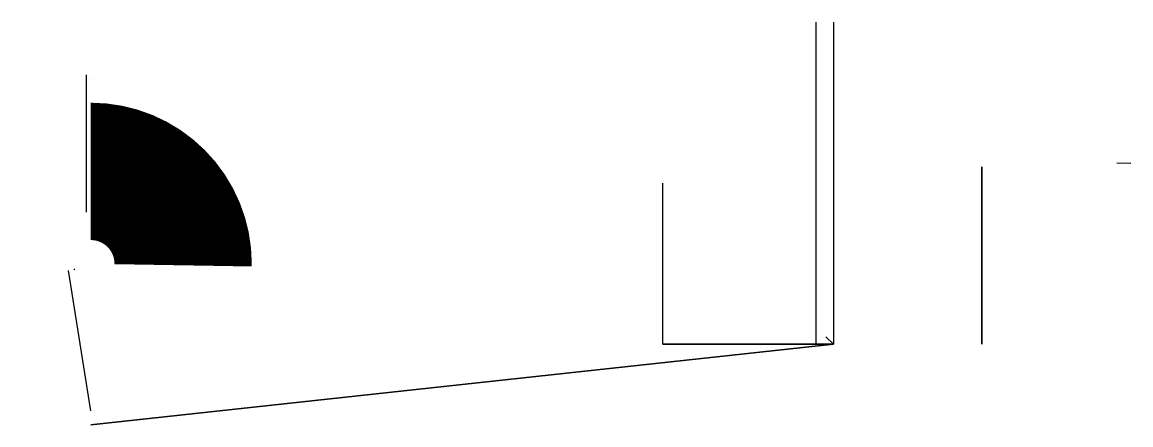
# Model space of a CAD drawing. Header units: millimetres. Extents: x 1985 to 5136, y 1737 to 3916.
# Drawn here: x 4462.1 to 4473.81, y 3625.08 to 3629.33 of the extents above.
import ezdxf

# ---------------------------------------------------------------- set-up
doc = ezdxf.new("R2010")
doc.units = ezdxf.units.MM

msp = doc.modelspace()

# ---------------------------------------------------------------- linework, layer by layer
for p, q in [((4470.488993891863, 3625.93278400823, 1.96862422571524), (4470.488993891863, 3629.332784008229, 1.96862422571524)), ((4470.671005423657, 3629.332784008229, 1.96862422571524), (4470.671005423657, 3629.332784008229, 1.86862422571524)), ((4470.671005423657, 3629.332784008229, 1.86862422571524), (4470.671005423657, 3625.93278400823, 1.86862422571524)), ((4462.785047451774, 3627.326975140903, 5.669676989518664), (4462.785047451774, 3628.776975140903, 5.669676989518664)), ((4462.829273420674, 3628.732784008229, 0.06862422571524007), (4462.829273420674, 3628.732784008229, 5.56862422571524)), ((4472.238993891873, 3627.805886231462, 1.86862422571524), (4472.236863082666, 3625.935096821864, 1.868624225715291)), ((4472.238993891873, 3627.805886231462, 1.96862422571524), (4472.238993891873, 3627.805886231462, 1.86862422571524)), ((4472.238993891863, 3625.93278400823, 1.96862422571524), (4472.238993891873, 3627.805886231462, 1.96862422571524)), ((4473.664043674969, 3627.847791703903, 1.271226213471622), (4473.811711735039, 3627.845206186225, 1.199258531404365)), ((4468.871005423657, 3625.93278400823, 1.96862422571524), (4468.871005423657, 3627.632784008229, 1.96862422571524)), ((4462.786168271688, 3627.344856298949, 5.668556169605105), (4462.786168271688, 3627.344856298949, 5.768556169605104)), ((4468.871005423657, 3626.782784008229, 0.06862422571524007), (4468.871005423657, 3626.782784008229, 1.96862422571524)), ((4468.871005423657, 3626.782784008229, 0.06862422571524007), (4468.871005423657, 3626.782784008229, 1.96862422571524)), ((4462.829273420673, 3625.230695434637, 2.668624225715968), (4462.593380995251, 3626.712604256252, 2.901340257486649)), ((4462.829273420673, 3625.082784008229, 2.668624225715295), (4470.671005423657, 3625.93278400823, 1.96862422571524)), ((4470.671005423657, 3625.93278400823, 1.86862422571524), (4462.829273420673, 3625.082784008229, 2.568624225715295)), ((4468.871005423657, 3625.93278400823, 1.96862422571524), (4468.871005423657, 3625.93278400823, 1.96862422571524)), ((4468.871005423657, 3625.93278400823, 1.86862422571524), (4470.671005423657, 3625.93278400823, 1.86862422571524)), ((4470.671005423657, 3625.93278400823, 1.96862422571524), (4468.871005423657, 3625.93278400823, 1.96862422571524)), ((4470.671005423657, 3625.93278400823, 1.86862422571524), (4470.590666486971, 3626.012151695728, 1.87495343993802)), ((4470.671005423657, 3625.93278400823, 1.86862422571524), (4470.671005423657, 3625.93278400823, 1.96862422571524)), ((4472.236863082666, 3625.935096821864, 1.868624225715291), (4472.238993891863, 3625.93278400823, 1.96862422571524)), ((4462.829273420673, 3625.082784008229, 2.668624225715295), (4462.829273420673, 3625.082784008229, 2.568624225715295))]:
    msp.add_line(p, q)
at = {"color": 114, "true_color": 0x139b48}
msp.add_line((4462.650150227842, 3626.717772033843, 2.795332523735108), (4462.660186871723, 3626.727815103862, 2.885276879697585), dxfattribs=at)
at = {"const_width": 1.45, "elevation": 2.56862422571524}
msp.add_lwpolyline([(4463.804134196445, 3626.766307726347, 0.004224913898328897), (4463.804273420674, 3626.78278400823, 0.4142135623730951), (4462.829273420674, 3627.757784008229)], format="xyb", dxfattribs=at)

doc.saveas('drawing.dxf')
